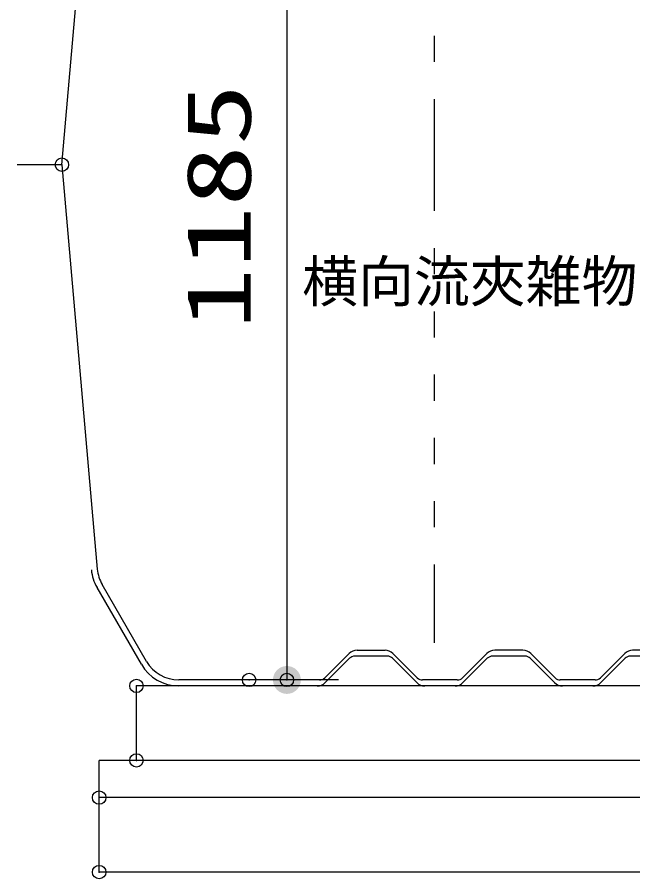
# Model space of a CAD drawing. Units: millimetres, scale not verified. Extents: x -9571 to 7747, y -6704 to 5373.
# Drawn here: x -6234 to -5407, y -3443 to -2286 of the extents above; entities that cross this region are included whole.
import ezdxf
from ezdxf.enums import TextEntityAlignment as Align

# ---------------------------------------------------------------- set-up
doc = ezdxf.new("R2010")
doc.units = ezdxf.units.MM
doc.header["$LTSCALE"] = 30
doc.header["$PDMODE"] = 32
doc.header["$PDSIZE"] = 18
for name, color, linetype, lineweight in [('0-1_00クル-フ-0躯体', 3, 'Continuous', 25), ('0-2_00クル-フ-1機器', 2, 'Continuous', 25), ('0-5_00クル-フ-5文字', 7, 'Continuous', 25), ('0-6_00クル-フ-6寸法', 7, 'Continuous', 25), ('1-4_outer tank', 3, 'Continuous', 25), ('1-6_seiryu', 3, 'Continuous', 25)]:
    doc.layers.add(name, color=color, linetype=linetype, lineweight=lineweight)
doc.styles.add('MS Gothic', font='')
doc.styles.add('ＭＳ ゴシック', font='')
doc.styles.get('MS Gothic').set_extended_font_data('MS Gothic')
doc.styles.get('ＭＳ ゴシック').set_extended_font_data('MS Gothic')

msp = doc.modelspace()

# ---------------------------------------------------------------- linework, layer by layer
at = {"layer": '0-2_00クル-フ-1機器'}
for p, q in [((-4493.66, -3183.99), (-6073.66, -3183.99)), ((-6073.66, -3283.99), (-6073.66, -3183.99)), ((-6123.66, -3433.99), (-6123.66, -3283.99)), ((-4443.66, -3283.99), (-6123.66, -3283.99)), ((-4443.66, -3333.99), (-6123.66, -3333.99)), ((-4443.66, -3433.99), (-6123.66, -3433.99))]:
    msp.add_line(p, q, dxfattribs=at)
at = {"layer": '0-5_00クル-フ-5文字', "color": 4}
for p in [(-5871.59, -1990.99), (-5802.3, -3175.99)]:
    msp.add_line(p, (-5871.59, -3175.99), dxfattribs=at)
at = {"layer": '0-5_00クル-フ-5文字'}
for p in [(-5922.3, -3175.99), (-5871.59, -3175.99)]:
    msp.add_point(p, dxfattribs=at)
for points in [[(-5875.25, -3157.6), (-5871.59, -3175.99), (-5878.77, -3158.67)], [(-5871.59, -3157.24), (-5871.59, -3175.99), (-5875.25, -3157.6)], [(-5867.94, -3157.6), (-5871.59, -3175.99), (-5871.59, -3157.24)], [(-5864.42, -3158.67), (-5871.59, -3175.99), (-5867.94, -3157.6)], [(-5888.92, -3168.82), (-5871.59, -3175.99), (-5889.98, -3172.34)], [(-5887.18, -3165.58), (-5871.59, -3175.99), (-5888.92, -3168.82)], [(-5884.85, -3162.74), (-5871.59, -3175.99), (-5887.18, -3165.58)], [(-5882.01, -3160.4), (-5871.59, -3175.99), (-5884.85, -3162.74)], [(-5878.77, -3158.67), (-5871.59, -3175.99), (-5882.01, -3160.4)], [(-5861.18, -3160.4), (-5871.59, -3175.99), (-5864.42, -3158.67)], [(-5858.34, -3162.74), (-5871.59, -3175.99), (-5861.18, -3160.4)], [(-5856, -3165.58), (-5871.59, -3175.99), (-5858.34, -3162.74)], [(-5854.27, -3168.82), (-5871.59, -3175.99), (-5856, -3165.58)], [(-5853.2, -3172.34), (-5871.59, -3175.99), (-5854.27, -3168.82)], [(-5889.98, -3172.34), (-5871.59, -3175.99), (-5890.34, -3175.99)], [(-5890.34, -3175.99), (-5871.59, -3175.99), (-5889.98, -3179.65)], [(-5889.98, -3179.65), (-5871.59, -3175.99), (-5888.92, -3183.17)], [(-5888.92, -3183.17), (-5871.59, -3175.99), (-5887.18, -3186.41)], [(-5887.18, -3186.41), (-5871.59, -3175.99), (-5884.85, -3189.25)], [(-5884.85, -3189.25), (-5871.59, -3175.99), (-5882.01, -3191.58)], [(-5882.01, -3191.58), (-5871.59, -3175.99), (-5878.77, -3193.32)], [(-5878.77, -3193.32), (-5871.59, -3175.99), (-5875.25, -3194.38)], [(-5875.25, -3194.38), (-5871.59, -3175.99), (-5871.59, -3194.74)], [(-5852.84, -3175.99), (-5871.59, -3175.99), (-5853.2, -3172.34)], [(-5871.59, -3194.74), (-5871.59, -3175.99), (-5867.94, -3194.38)], [(-5867.94, -3194.38), (-5871.59, -3175.99), (-5864.42, -3193.32)], [(-5864.42, -3193.32), (-5871.59, -3175.99), (-5861.18, -3191.58)], [(-5861.18, -3191.58), (-5871.59, -3175.99), (-5858.34, -3189.25)], [(-5858.34, -3189.25), (-5871.59, -3175.99), (-5856, -3186.41)], [(-5856, -3186.41), (-5871.59, -3175.99), (-5854.27, -3183.17)], [(-5854.27, -3183.17), (-5871.59, -3175.99), (-5853.2, -3179.65)], [(-5853.2, -3179.65), (-5871.59, -3175.99), (-5852.84, -3175.99)]]:
    msp.add_solid(points, dxfattribs=at)
at = {"layer": '0-6_00クル-フ-6寸法', "color": 4}
for p in [(-6173.66, -2483.99), (-6073.66, -3183.99), (-6073.66, -3283.99), (-6123.66, -3333.99), (-6123.66, -3433.99)]:
    msp.add_point(p, dxfattribs=at)
at = {"layer": '1-4_outer tank'}
for p, q in [((-6173.66, -2483.99), (-6126.1, -1940.38)), ((-6173.66, -2483.99), (-6233.66, -2483.99)), ((-6173.66, -2483.99), (-6126.13, -3027.24)), ((-6067.02, -3154.99), (-6126.55, -3051.88)), ((-6060.09, -3150.99), (-6119.62, -3047.88)), ((-5788.05, -3140.39), (-5820.73, -3173.06)), ((-5787.52, -3146.92), (-5820.19, -3179.6)), ((-5736.87, -3143.99), (-5780.45, -3143.99)), ((-5777.45, -3135.99), (-5739.87, -3135.99)), ((-5729.8, -3146.92), (-5697.12, -3179.6)), ((-5729.27, -3140.39), (-5696.59, -3173.06)), ((-5603.05, -3140.39), (-5635.73, -3173.06)), ((-5602.52, -3146.92), (-5635.19, -3179.6)), ((-5551.87, -3143.99), (-5595.45, -3143.99)), ((-5554.87, -3135.99), (-5592.45, -3135.99)), ((-5544.8, -3146.92), (-5512.12, -3179.6)), ((-5544.26, -3140.39), (-5511.59, -3173.06)), ((-5418.05, -3140.39), (-5450.73, -3173.06)), ((-5417.52, -3146.92), (-5450.19, -3179.6)), ((-5366.87, -3143.99), (-5410.44, -3143.99)), ((-5369.87, -3135.99), (-5407.44, -3135.99)), ((-5827.8, -3175.99), (-6016.79, -3175.99)), ((-5642.8, -3175.99), (-5689.52, -3175.99)), ((-5457.8, -3175.99), (-5504.52, -3175.99)), ((-5830.8, -3183.99), (-6016.79, -3183.99)), ((-5645.8, -3183.99), (-5686.52, -3183.99)), ((-5460.8, -3183.99), (-5501.52, -3183.99))]:
    msp.add_line(p, q, dxfattribs=at)
for centre, radius, start, end in [((-6076.32, -3022.88), 58, 185, 210), ((-6076.32, -3022.88), 50, 185, 210), ((-5777.45, -3150.99), 15, 90, 135), ((-5780.45, -3153.99), 10, 90, 135), ((-5739.87, -3150.99), 15, 45, 90), ((-5736.87, -3153.99), 10, 45, 90), ((-5592.45, -3150.99), 15, 90, 135), ((-5595.45, -3153.99), 10, 90, 135), ((-5554.87, -3150.99), 15, 45, 90), ((-5551.87, -3153.99), 10, 45, 90), ((-5407.44, -3150.99), 15, 90, 135), ((-5410.44, -3153.99), 10, 90, 135), ((-6016.79, -3125.99), 58, 210, 270), ((-6016.79, -3125.99), 50, 210, 270), ((-5830.8, -3168.99), 15, 270, 315), ((-5827.8, -3165.99), 10, 270, 315), ((-5686.52, -3168.99), 15, 225, 270), ((-5689.52, -3165.99), 10, 225, 270), ((-5645.8, -3168.99), 15, 270, 315), ((-5642.8, -3165.99), 10, 270, 315), ((-5501.52, -3168.99), 15, 225, 270), ((-5504.52, -3165.99), 10, 225, 270), ((-5460.8, -3168.99), 15, 270, 315), ((-5457.8, -3165.99), 10, 270, 315)]:
    msp.add_arc(centre, radius, start, end, dxfattribs=at)
at = {"layer": '1-6_seiryu'}
for p, q in [((-5673.66, -2345.99), (-5673.66, -2310.99)), ((-5673.66, -2545.99), (-5673.66, -2395.99)), ((-5673.66, -2630.99), (-5673.66, -2595.99)), ((-5673.66, -2715.99), (-5673.66, -2680.99)), ((-5673.66, -2800.99), (-5673.66, -2765.99)), ((-5673.66, -2885.99), (-5673.66, -2850.99)), ((-5673.66, -2970.99), (-5673.66, -2935.99)), ((-5673.66, -3125.99), (-5673.66, -3020.99))]:
    msp.add_line(p, q, dxfattribs=at)

# ---------------------------------------------------------------- texts
at = {"layer": '0-1_00クル-フ-0躯体', "color": 4, "style": 'MS Gothic'}
msp.add_text('横向流夾雑物除去槽', height=54.99, dxfattribs=at).set_placement((-5851.08, -2684.81), align=Align.BOTTOM_LEFT)
at = {"layer": '0-5_00クル-フ-5文字', "color": 3, "style": 'ＭＳ ゴシック', "width": 1.4}
msp.add_text('1185', height=86.59, rotation=90, dxfattribs=at).set_placement((-5894.09, -2705.2), align=Align.BOTTOM_LEFT)

doc.saveas('drawing.dxf')
